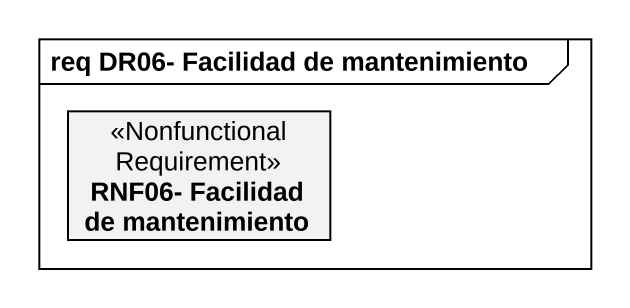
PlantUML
@startuml
mainframe req DR06- Facilidad de mantenimiento
hide circle
hide empty members
class "RNF06- Facilidad de mantenimiento" as RNF06_Facilidad_de <<NonfunctionalRequirement>>
@enduml
